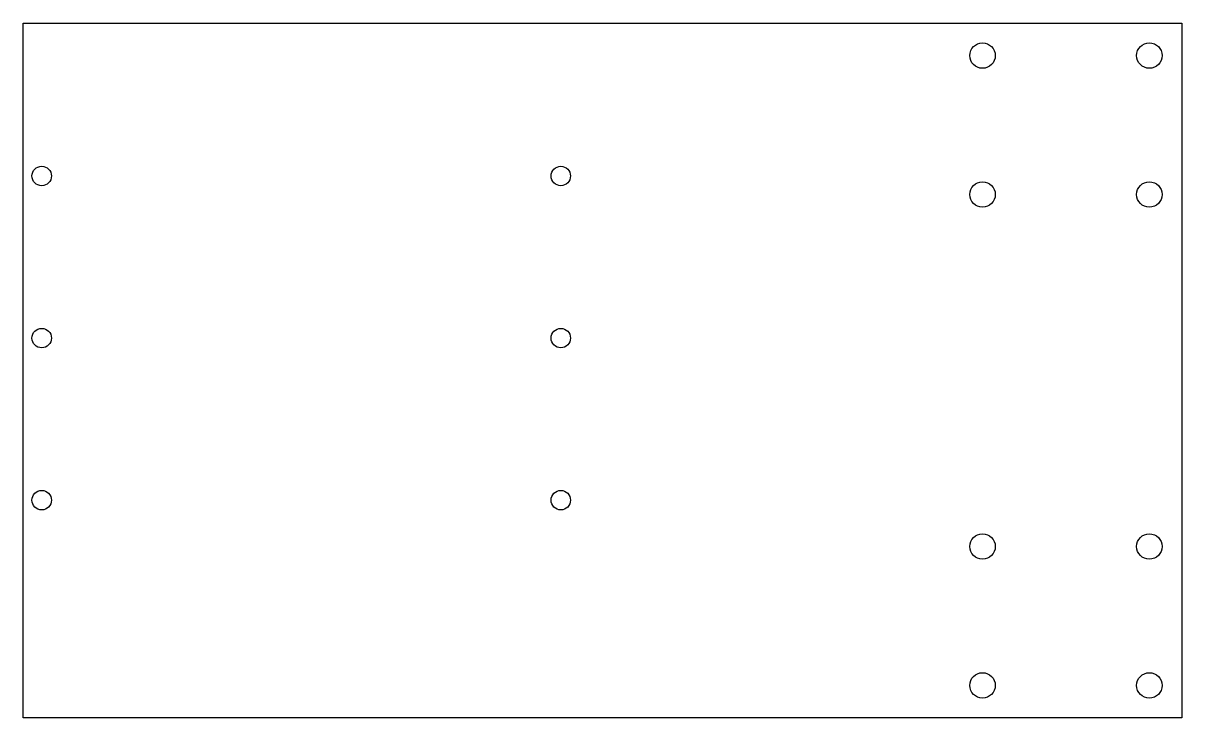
# Model space of a CAD drawing. Extents: x -125 to 125, y -75 to 75.
import ezdxf

# ---------------------------------------------------------------- set-up
doc = ezdxf.new("R2010")
doc.units = 0
doc.layers.get('0').update_dxf_attribs({"linetype": 'continuous'})

# ---------------------------------------------------------------- blocks, each defined once
blk = doc.blocks.new('POCKET')
at = {"color": 0}
for p, q in [((-125, 75), (125, 75)), ((-125, -75), (-125, 75)), ((125, 75), (125, -75)), ((125, -75), (-125, -75))]:
    blk.add_line(p, q, dxfattribs=at)
for centre, radius in [((82, 68), 2.75), ((118, 68), 2.75), ((-121, 42), 2.1), ((-9, 42), 2.1), ((82, 38), 2.75), ((118, 38), 2.75), ((-121, 7), 2.1), ((-9, 7), 2.1), ((-121, -28), 2.1), ((-9, -28), 2.1), ((82, -38), 2.75), ((118, -38), 2.75), ((82, -68), 2.75), ((118, -68), 2.75)]:
    blk.add_circle(centre, radius, dxfattribs=at)

msp = doc.modelspace()

# ---------------------------------------------------------------- block references
at = {"color": 0}
msp.add_blockref('POCKET', (0, 0), dxfattribs=at)

doc.saveas('drawing.dxf')
